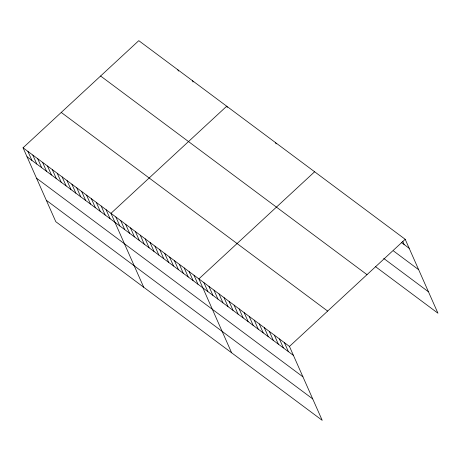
<?xml version="1.0" encoding="UTF-8"?>
<svg xmlns="http://www.w3.org/2000/svg" width="461" height="461" viewBox="0 0 461 461"><rect width="100%" height="100%" fill="white"/><g stroke="black" fill="none" stroke-linecap="round" stroke-linejoin="round"><path stroke-width="0.69" d="M23.05 147.785L289.462 346.43L322.21 420.334L55.798 221.695L23.05 147.785L138.79 40.666L405.202 239.305L437.95 313.215L375.329 266.521M314.621 171.769L198.881 278.893L231.629 352.798M289.462 346.43L405.202 239.305M401.352 242.451L409.178 248.289M393.515 250.951L418.674 269.714M383.725 258.437L428.453 291.79M100.596 76.013L367.008 274.658M61.244 112.438L327.656 311.083M27.032 156.769L293.444 355.414M36.523 178.194L302.935 376.839M46.307 200.27L312.719 398.909M402.724 241.328L404.147 244.537M275.545 142.633L276.116 143.918M227.273 107.499L226.703 106.214L110.968 213.339L143.717 287.243M192.514 80.721L193.084 82.006M177.86 69.801L178.43 71.08M284.431 342.679L288.407 351.662M279.395 338.927L283.377 347.905M274.364 335.176L278.346 344.154M269.333 331.424L273.31 340.402M264.303 327.667L268.279 336.651M259.266 323.916L263.248 332.9M254.236 320.165L258.218 329.148M249.205 316.413L253.181 325.397M244.169 312.662L248.151 321.645M239.138 308.91L243.12 317.888M234.107 305.159L238.089 314.137M229.077 301.408L233.053 310.386M224.04 297.65L228.022 306.634M219.01 293.899L222.991 302.883M213.979 290.148L217.961 299.131M208.948 286.396L212.924 295.38M203.912 282.645L207.894 291.623M193.995 275.252L197.976 284.23M189.114 271.61L193.096 280.588M184.227 267.968L188.209 276.946M179.346 264.326L183.322 273.304M174.46 260.684L178.442 269.662M169.579 257.042L173.555 266.02M164.692 253.4L168.674 262.378M159.806 249.758L163.788 258.742M154.925 246.116L158.901 255.1M150.038 242.474L154.02 251.458M145.157 238.833L149.134 247.816M140.271 235.191L144.253 244.174M135.384 231.549L139.366 240.533M130.503 227.907L134.485 236.891M125.617 224.265L129.599 233.249M120.736 220.623L124.712 229.607M115.849 216.981L119.831 225.965M106.082 209.697L110.064 218.681M101.195 206.055L105.177 215.039M96.314 202.414L100.291 211.397M91.428 198.772L95.41 207.755M86.547 195.13L90.523 204.114M81.66 191.488L85.642 200.472M76.774 187.846L80.756 196.83M71.893 184.204L75.875 193.188M67.006 180.562L70.988 189.546M62.126 176.92L66.102 185.904M57.239 173.278L61.221 182.262M52.358 169.636L56.334 178.62M47.471 165.995L51.453 174.978M42.585 162.353L46.567 171.336M37.704 158.711L41.68 167.695M32.817 155.069L36.799 164.053M27.937 151.427L31.913 160.411"/></g></svg>
